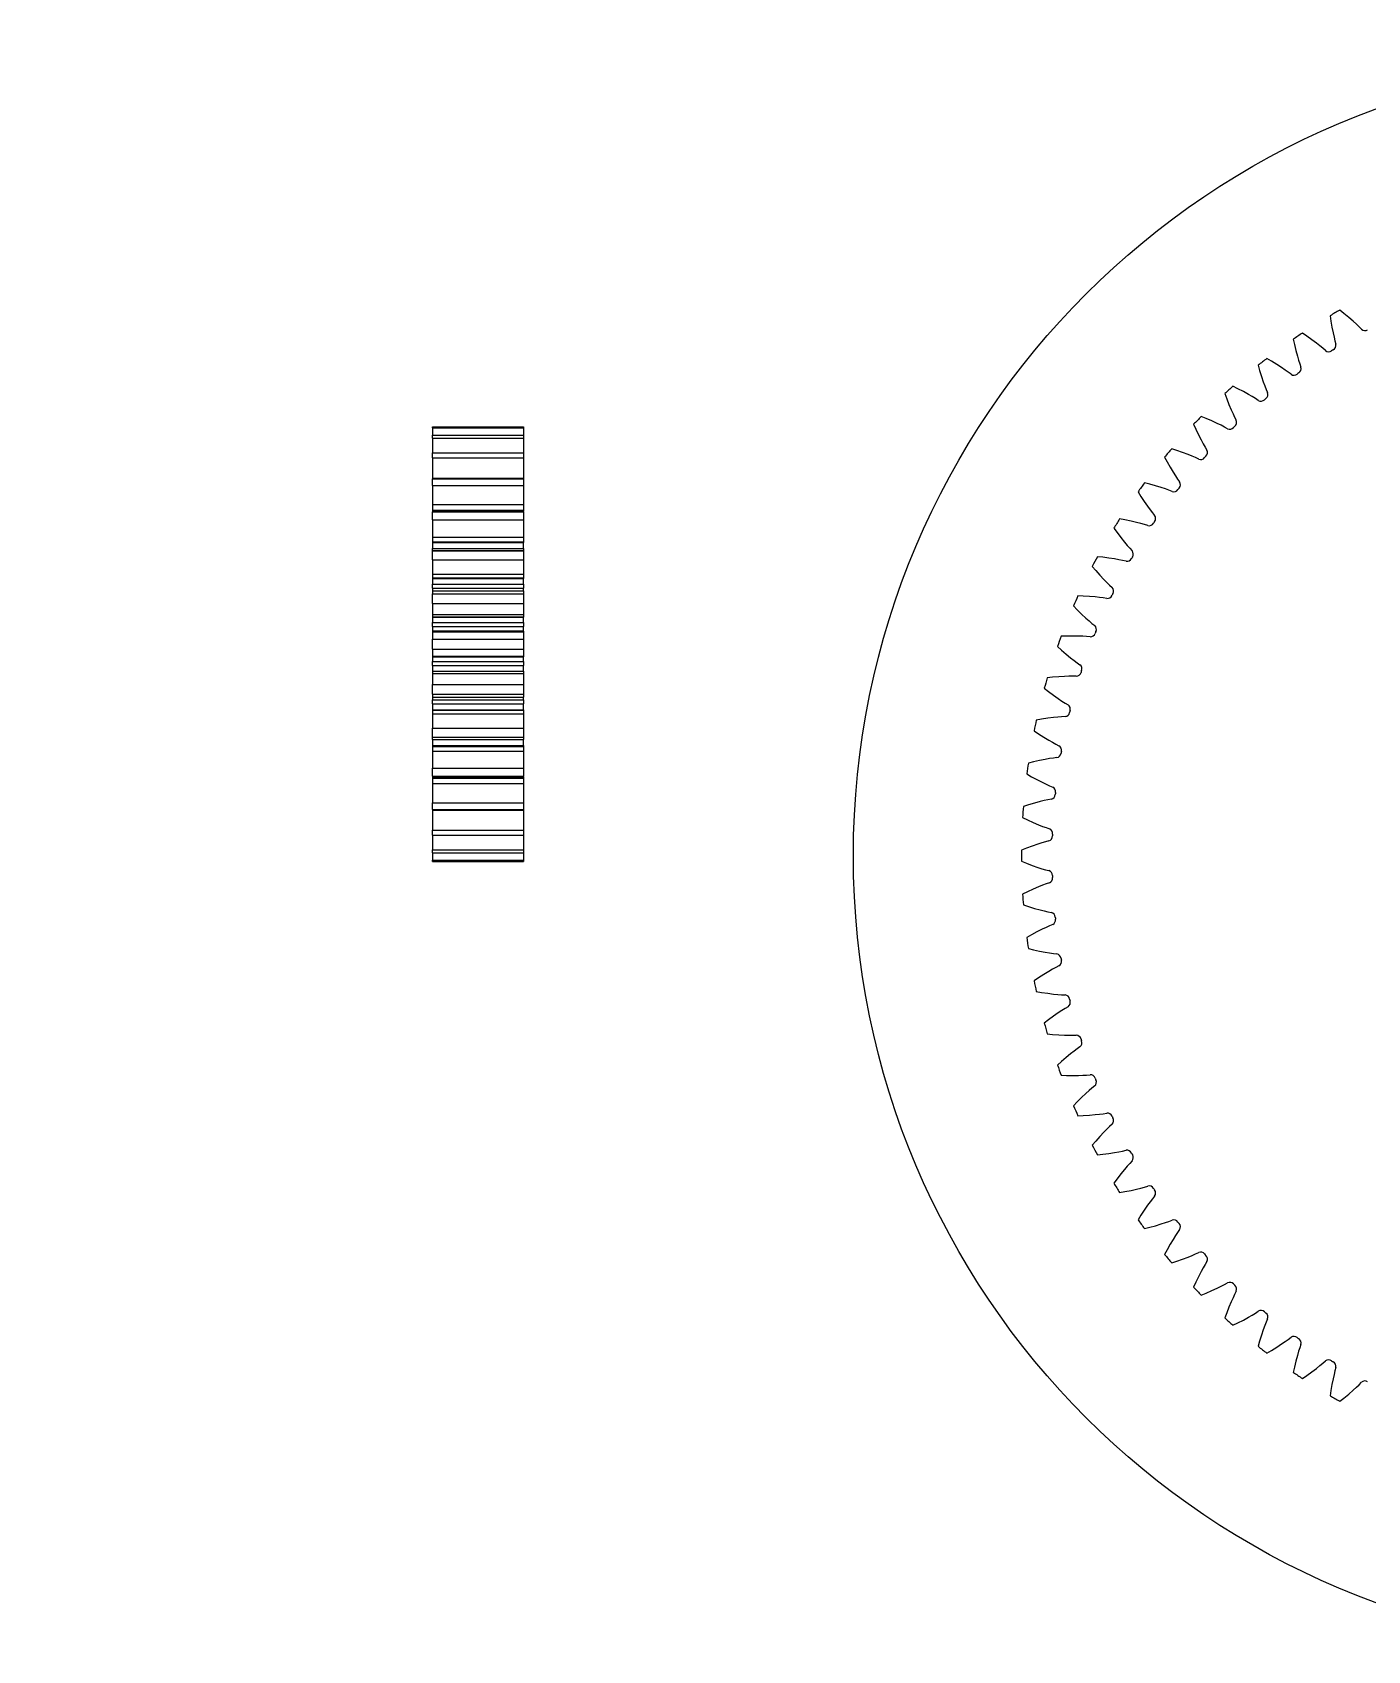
# Model space of a CAD drawing. Extents: x -3282 to 4846, y -1718 to 1845.
# Drawn here: x 590.8 to 884.7, y -83.5 to 272.8 of the extents above; entities that cross this region are included whole.
import ezdxf

# ---------------------------------------------------------------- set-up
doc = ezdxf.new("R2010")
doc.units = 0
doc.layers.get('0').update_dxf_attribs({"linetype": 'CONTINUOUS'})
doc.layers.add('DIMENSION', color=7, linetype='CONTINUOUS')
doc.styles.add('VCDSTYLE14', font='DejaVu Sans Mono')
doc.dimstyles.get("Standard").update_dxf_attribs({"dimtxt": 2.5, "dimasz": 2.5, "dimexe": 1.25, "dimexo": 0.625, "dimtad": 1, "dimcen": 2.5, "dimazin": 3, "dimtfac": 1, "dimtmove": 0, "dimatfit": 3})

# ---------------------------------------------------------------- blocks, each defined once
blk = doc.blocks.new('*D0')
at = {"layer": 'DIMENSION'}
for p, q in [((1920.409424, 1586.460938), (1879.283569, 1563.877319)), ((1904.027975, 1583.74002), (1879.283569, 1563.877319)), ((1874.299874, 1572.952921), (1879.765015, 1563.000732)), ((1879.283569, 1563.877319), (1909.322672, 1574.098123)), ((1867.343814, 1569.133104), (1872.808838, 1559.180908)), ((1872.327515, 1560.057495), (1879.283569, 1563.877319)), ((1872.327515, 1560.057495), (1842.288417, 1549.836677)), ((1846.031494, 1545.617432), (1872.327515, 1560.057495)), ((1847.583118, 1540.194783), (1872.327515, 1560.057495))]:
    blk.add_line(p, q, dxfattribs=at)
at = {"layer": 'DIMENSION', "style": 'VCDSTYLE14'}
blk.add_text('7.9', height=20, rotation=28.77, dxfattribs=at).set_placement((1873.20752, 1561.681519))
blk = doc.blocks.new('*D1')
at = {"layer": 'DIMENSION'}
for p, q in [((1893.807739, 1612.206177), (1887.669786, 1643.337159)), ((1877.409754, 1639.370834), (1893.807739, 1612.206177)), ((1882.990479, 1640.18811), (1893.807739, 1612.206177)), ((1867.365429, 1601.984106), (1894.740479, 1612.566772)), ((1893.807739, 1612.206177), (1917.175781, 1551.758423)), ((1890.733437, 1541.536361), (1918.108521, 1552.119019)), ((1934.379883, 1507.255249), (1917.175781, 1551.758423)), ((1933.573797, 1524.593784), (1917.175781, 1551.758423)), ((1917.175781, 1551.758423), (1923.313769, 1520.627448))]:
    blk.add_line(p, q, dxfattribs=at)
at = {"layer": 'DIMENSION', "style": 'VCDSTYLE14'}
blk.add_text('64.8', height=20, rotation=291.14, dxfattribs=at).set_placement((1910.167725, 1572.65979))
blk = doc.blocks.new('*D2')
at = {"layer": 'DIMENSION'}
for p, q in [((1890.443099, 1628.95426), (1863.278442, 1612.556274)), ((1891.260376, 1623.373535), (1863.278442, 1612.556274)), ((1863.278442, 1612.556274), (1894.409424, 1618.694227)), ((1848.354736, 1606.786987), (1863.278442, 1612.556274)), ((1867.365429, 1601.984106), (1862.917847, 1613.489014)), ((1852.441755, 1596.214883), (1847.994141, 1607.719727)), ((1848.354736, 1606.786987), (1817.223763, 1600.648989)), ((1820.372925, 1595.969727), (1848.354736, 1606.786987)), ((1821.190104, 1590.388962), (1848.354736, 1606.786987))]:
    blk.add_line(p, q, dxfattribs=at)
at = {"layer": 'DIMENSION', "style": 'VCDSTYLE14'}
blk.add_text('16', height=20, rotation=21.14, dxfattribs=at).set_placement((1855.276367, 1610.534912))
blk = doc.blocks.new('*D3')
at = {"layer": 'DIMENSION'}
for p, q in [((2720.820225, 518.82797), (2690.862793, 508.370209)), ((2720.47168, 513.198486), (2690.862793, 508.370209)), ((2455.580078, 470.00296), (2690.862793, 508.370209)), ((2690.862793, 508.370209), (2722.590595, 507.971368)), ((2455.580078, 470.00296), (2423.852276, 470.401786)), ((2260.59668, 438.207214), (2455.580078, 470.00296)), ((2425.622651, 459.545186), (2455.580078, 470.00296))]:
    blk.add_line(p, q, dxfattribs=at)
at = {"layer": 'DIMENSION', "style": 'VCDSTYLE14'}
blk.add_text('%%c 238.4', height=20, rotation=9.26, dxfattribs=at).set_placement((2264.383545, 439.837952))

msp = doc.modelspace()

# ---------------------------------------------------------------- linework, layer by layer
at = {"color": 1}
for p, q in [((876.429765, 210.392166), (876.594188, 209.215673)), ((879.453821, 210.866683), (878.517159, 211.597324)), ((880.508552, 210.00085), (879.453821, 210.866683)), ((876.594188, 209.215673), (876.81665, 207.869363)), ((876.81665, 207.869363), (877.057791, 206.62351)), ((881.466895, 209.169111), (880.508552, 210.00085)), ((882.181443, 208.516968), (881.466895, 209.169111)), ((882.778429, 207.948166), (882.181441, 208.51697)), ((883.32612, 207.40457), (882.778429, 207.948166)), ((868.306021, 205.216697), (868.552112, 204.054539)), ((868.552112, 204.054539), (868.867946, 202.727026)), ((871.28961, 205.901005), (870.304263, 206.564528)), ((872.402169, 205.110856), (871.28961, 205.901005)), ((873.416198, 204.347994), (872.402169, 205.110856)), ((874.174496, 203.747284), (873.416198, 204.347994)), ((874.809706, 203.221511), (874.174494, 203.747285)), ((875.393981, 202.717443), (874.809706, 203.221511)), ((877.057791, 206.62351), (877.265289, 205.678625)), ((877.265288, 205.678628), (877.459393, 204.87722)), ((877.459393, 204.87722), (877.656315, 204.131112)), ((863.491675, 200.377916), (862.462443, 200.971089)), ((864.656642, 199.6673), (863.491675, 200.377916)), ((865.721415, 198.977032), (864.656642, 199.6673)), ((868.867946, 202.727026), (869.195406, 201.50103)), ((869.195406, 201.50103), (869.46831, 200.572921)), ((869.468309, 200.572924), (869.717844, 199.787008)), ((869.717844, 199.787008), (869.966333, 199.056454)), ((860.563089, 199.487151), (860.889648, 198.34499)), ((860.889648, 198.34499), (861.297315, 197.042743)), ((861.297315, 197.042743), (861.709499, 195.842575)), ((866.519769, 198.430681), (865.721415, 198.977032)), ((867.190108, 197.950499), (866.519767, 198.430682)), ((867.808122, 197.488416), (867.190108, 197.950499)), ((853.238691, 193.231442), (853.644128, 192.114843)), ((856.098007, 194.324326), (855.029904, 194.844258)), ((857.309706, 193.696704), (856.098007, 194.324326)), ((858.420036, 193.082392), (857.309706, 193.696704)), ((859.254557, 192.593063), (858.420036, 193.082392)), ((859.956758, 192.160811), (859.254555, 192.593064)), ((861.709499, 195.842575), (862.04648, 194.935764)), ((862.046479, 194.935767), (862.350229, 194.169172)), ((862.350229, 194.169172), (862.649073, 193.457732)), ((853.644128, 192.114843), (854.141642, 190.844206)), ((854.141642, 190.844206), (854.636541, 189.675714)), ((854.636541, 189.675714), (855.035957, 188.794619)), ((860.605501, 191.742964), (859.956758, 192.160811)), ((678.846913, 185.94715), (698.846913, 185.94715)), ((678.846913, 185.716152), (678.846913, 185.94715)), ((678.846913, 185.716153), (678.846913, 184.087182)), ((678.846913, 185.716152), (698.846913, 185.716152)), ((698.846913, 185.94715), (698.846913, 185.716152)), ((698.846913, 185.716153), (698.846913, 184.087182)), ((846.368511, 186.480048), (846.85085, 185.39445)), ((846.85085, 185.39445), (847.435788, 184.161613)), ((849.144626, 187.769725), (848.042857, 188.213884)), ((850.397155, 187.228156), (849.144626, 187.769725)), ((851.547632, 186.692793), (850.397155, 187.228156)), ((852.414254, 186.262869), (851.547632, 186.692793)), ((853.144897, 185.880653), (852.414252, 186.26287)), ((853.821207, 185.509079), (853.144897, 185.880653)), ((855.035956, 188.794621), (855.392441, 188.051082)), ((855.392441, 188.051082), (855.740185, 187.362221)), ((678.846913, 184.087182), (698.846913, 184.087182)), ((678.846913, 183.404285), (678.846913, 184.087182)), ((678.846913, 183.404287), (678.846913, 180.217539)), ((678.846913, 183.404285), (698.846913, 183.404285)), ((698.846913, 184.087182), (698.846913, 183.404285)), ((698.846913, 183.404287), (698.846913, 180.217539)), ((847.435788, 184.161613), (848.010991, 183.03049)), ((848.010991, 183.03049), (848.470897, 182.179403)), ((848.470895, 182.179405), (848.878378, 181.462545)), ((678.846913, 180.217539), (698.846913, 180.217539)), ((678.846913, 179.112589), (678.846913, 180.217539)), ((678.846913, 179.11259), (678.846913, 174.660652)), ((678.846913, 179.112589), (698.846913, 179.112589)), ((698.846913, 180.217539), (698.846913, 179.112589)), ((698.846913, 179.11259), (698.846913, 174.660652)), ((839.98602, 179.26586), (840.542912, 178.216553)), ((840.542912, 178.216553), (841.212423, 177.027522)), ((842.66541, 180.746047), (841.535341, 181.112269)), ((843.952665, 180.29317), (842.66541, 180.746047)), ((845.137684, 179.839364), (843.952665, 180.29317)), ((846.032185, 179.47094), (845.137684, 179.839364)), ((846.787711, 179.140622), (846.032183, 179.470941)), ((847.488293, 178.81713), (846.787711, 179.140622)), ((848.878378, 181.462545), (849.273327, 180.799619)), ((678.846913, 174.660656), (678.846913, 174.507343)), ((678.846913, 174.660652), (698.846913, 174.660652)), ((698.846913, 174.660656), (698.846913, 174.507343)), ((841.212423, 177.027522), (841.865128, 175.939279)), ((841.865128, 175.939279), (842.383282, 175.122346)), ((842.383281, 175.122348), (842.839777, 174.435659)), ((678.846913, 174.507343), (698.846913, 174.507343)), ((678.846913, 173.028631), (678.846913, 174.507343)), ((678.846913, 173.028632), (678.846913, 168.834302)), ((678.846913, 173.028631), (698.846913, 173.028631)), ((698.846913, 174.507343), (698.846913, 173.028631)), ((698.846913, 173.028632), (698.846913, 168.834302)), ((834.122313, 171.624025), (834.751044, 170.616122)), ((836.691923, 173.287512), (835.539061, 173.574012)), ((838.007634, 172.925532), (836.691923, 173.287512)), ((839.221422, 172.555495), (838.007634, 172.925532)), ((840.139444, 172.250365), (839.221422, 172.555495)), ((840.916171, 171.973555), (840.139442, 172.250366)), ((841.637612, 171.69972), (840.916171, 171.973555)), ((842.839777, 174.435659), (843.280007, 173.801899)), ((678.846913, 168.834305), (678.846913, 167.60126)), ((678.846913, 168.834302), (698.846913, 168.834302)), ((678.846913, 167.60126), (698.846913, 167.60126)), ((678.846913, 167.60126), (678.846913, 167.356799)), ((698.846913, 168.834305), (698.846913, 167.60126)), ((698.846913, 167.60126), (698.846913, 167.356799)), ((834.751044, 170.616122), (835.501867, 169.47669)), ((835.501867, 169.47669), (836.228894, 168.436628)), ((836.228894, 168.436628), (836.802772, 167.65783)), ((836.802771, 167.657832), (837.306056, 167.004658)), ((678.846913, 167.356799), (698.846913, 167.356799)), ((678.846913, 167.356799), (678.846913, 167.206156)), ((678.846913, 167.206156), (698.846913, 167.206156)), ((678.846913, 165.418308), (678.846913, 167.206156)), ((678.846913, 165.41831), (678.846913, 161.6649)), ((678.846913, 165.418308), (698.846913, 165.418308)), ((698.846913, 167.206156), (698.846913, 167.356799)), ((698.846913, 167.206156), (698.846913, 165.418308)), ((698.846913, 165.41831), (698.846913, 161.6649)), ((831.253268, 165.430456), (830.08323, 165.635838)), ((832.591024, 165.161137), (831.253268, 165.430456)), ((833.827669, 164.876671), (832.591024, 165.161137)), ((834.76474, 164.636322), (833.827669, 164.876671)), ((835.558884, 164.414368), (834.764737, 164.636323)), ((836.297669, 164.191526), (835.558884, 164.414368)), ((837.306056, 167.004658), (837.789423, 166.403151)), ((678.846913, 161.664903), (678.846913, 160.638996)), ((678.846913, 161.6649), (698.846913, 161.6649)), ((678.846913, 160.638996), (698.846913, 160.638996)), ((678.846913, 160.638996), (678.846913, 160.451557)), ((678.846913, 160.451557), (698.846913, 160.451557)), ((678.846913, 160.451557), (678.846913, 159.117851)), ((698.846913, 161.664903), (698.846913, 160.638996)), ((698.846913, 160.638996), (698.846913, 160.451557)), ((698.846913, 159.117851), (698.846913, 160.451557)), ((828.805957, 163.591774), (829.503464, 162.630184)), ((829.503464, 162.630184), (830.331941, 161.545903)), ((830.331941, 161.545903), (831.129748, 160.559089)), ((831.129748, 160.559089), (831.756555, 159.82222)), ((678.846913, 159.117851), (698.846913, 159.117851)), ((678.846913, 158.660376), (678.846913, 159.117851)), ((698.846913, 158.660376), (678.846913, 158.660376)), ((678.846913, 158.660376), (678.846913, 158.633075)), ((678.846913, 158.633075), (698.846913, 158.633075)), ((678.846913, 156.61423), (678.846913, 158.633075)), ((698.846913, 159.117851), (698.846913, 158.660376)), ((698.846913, 158.660376), (698.846913, 158.633075)), ((698.846913, 158.633075), (698.846913, 156.61423)), ((826.375943, 157.213158), (825.194428, 157.336422)), ((827.729227, 157.037812), (826.375943, 157.213158)), ((828.982703, 156.840303), (827.729227, 157.037812)), ((829.934256, 156.665907), (828.982703, 156.840303)), ((831.756553, 159.822222), (832.304175, 159.205747)), ((832.304175, 159.205747), (832.828324, 158.639422)), ((678.846913, 156.614231), (678.846913, 153.465784)), ((678.846913, 156.61423), (698.846913, 156.61423)), ((678.846913, 153.465787), (678.846913, 152.691855)), ((678.846913, 153.465784), (698.846913, 153.465784)), ((698.846913, 156.614231), (698.846913, 153.465784)), ((698.846913, 153.465787), (698.846913, 152.691855)), ((824.062853, 155.208239), (824.825738, 154.297647)), ((824.825738, 154.297647), (825.727832, 153.273798)), ((825.727832, 153.273798), (826.592533, 152.345041)), ((830.741949, 156.49989), (829.934254, 156.665907)), ((831.494479, 156.329125), (830.741949, 156.49989)), ((678.846913, 152.691855), (698.846913, 152.691855)), ((678.846913, 152.691855), (678.846913, 152.569631)), ((678.846913, 152.569631), (698.846913, 152.569631)), ((678.846913, 152.569631), (678.846913, 151.278548)), ((678.846913, 151.278548), (698.846913, 151.278548)), ((678.846913, 150.422303), (678.846913, 151.278548)), ((678.846913, 150.422303), (698.846913, 150.422303)), ((678.846913, 150.422303), (678.846913, 149.80514)), ((678.846913, 149.80514), (698.846913, 149.80514)), ((678.846913, 149.80514), (678.846913, 149.162785)), ((698.846913, 152.691855), (698.846913, 152.569631)), ((698.846913, 151.278548), (698.846913, 152.569631)), ((698.846913, 151.278548), (698.846913, 150.422303)), ((698.846913, 149.80514), (698.846913, 150.422303)), ((698.846913, 149.80514), (698.846913, 149.162785)), ((826.592533, 152.345041), (827.269214, 151.65369)), ((827.269212, 151.653692), (827.858503, 151.076919)), ((827.858503, 151.076919), (828.42088, 150.548537)), ((678.846913, 149.162785), (698.846913, 149.162785)), ((678.846913, 147.001176), (678.846913, 149.162785)), ((678.846913, 147.001177), (678.846913, 144.595295)), ((678.846913, 147.001176), (698.846913, 147.001176)), ((698.846913, 149.162785), (698.846913, 147.001176)), ((698.846913, 147.001177), (698.846913, 144.595295)), ((819.916108, 146.514264), (820.740655, 145.659106)), ((822.083708, 148.675652), (820.896472, 148.716197)), ((823.445927, 148.595134), (822.083708, 148.675652)), ((824.710127, 148.485543), (823.445927, 148.595134)), ((825.671528, 148.377949), (824.710127, 148.485543)), ((826.488833, 148.268678), (825.671525, 148.377949)), ((827.251442, 148.150823), (826.488833, 148.268678)), ((678.846913, 144.595297), (678.846913, 144.107165)), ((678.846913, 144.595295), (698.846913, 144.595295)), ((678.846913, 144.107165), (698.846913, 144.107165)), ((678.846913, 144.107165), (678.846913, 144.055497)), ((678.846913, 144.055497), (698.846913, 144.055497)), ((678.846913, 144.055497), (678.846913, 142.863465)), ((678.846913, 142.863465), (698.846913, 142.863465)), ((678.846913, 141.968087), (678.846913, 142.863465)), ((698.846913, 144.595297), (698.846913, 144.107165)), ((698.846913, 144.107165), (698.846913, 144.055497)), ((698.846913, 142.863465), (698.846913, 144.055497)), ((698.846913, 142.863465), (698.846913, 141.968087)), ((820.740655, 145.659106), (821.711972, 144.700678)), ((821.711972, 144.700678), (822.639353, 143.834502)), ((822.639353, 143.834502), (823.362612, 143.192038)), ((823.36261, 143.19204), (823.990699, 142.657779)), ((823.990699, 142.657779), (824.588564, 142.169913)), ((678.846913, 141.968087), (698.846913, 141.968087)), ((678.846913, 141.968087), (678.846913, 140.948147)), ((698.846913, 140.948147), (678.846913, 140.948147)), ((678.846913, 140.948147), (678.846913, 140.767351)), ((678.846913, 140.767351), (698.846913, 140.767351)), ((678.846913, 140.767351), (678.846913, 139.209184)), ((678.846913, 139.209184), (698.846913, 139.209184)), ((678.846913, 136.999283), (678.846913, 139.209184)), ((698.846913, 140.948147), (698.846913, 141.968087)), ((698.846913, 140.948147), (698.846913, 140.767351)), ((698.846913, 140.767351), (698.846913, 139.209184)), ((698.846913, 139.209184), (698.846913, 136.999283)), ((818.397475, 139.859531), (817.210303, 139.81716)), ((819.761992, 139.874233), (818.397475, 139.859531)), ((821.030757, 139.853095), (819.761992, 139.874233)), ((821.997322, 139.812827), (821.030757, 139.853095)), ((822.820259, 139.760835), (821.997319, 139.812827)), ((823.589231, 139.696464), (822.820259, 139.760835)), ((678.846913, 136.999284), (678.846913, 135.441115)), ((678.846913, 136.999283), (698.846913, 136.999283)), ((678.846913, 135.441116), (678.846913, 135.260118)), ((678.846913, 135.441115), (698.846913, 135.441115)), ((698.846913, 136.999284), (698.846913, 135.441115)), ((698.846913, 135.441116), (698.846913, 135.260118)), ((816.385926, 137.552205), (817.268118, 136.756647)), ((817.268118, 136.756647), (818.303925, 135.86831)), ((818.303925, 135.86831), (819.289468, 135.068934)), ((678.846913, 135.260907), (678.846913, 134.24038)), ((678.846913, 135.260118), (698.846913, 135.260118)), ((678.846913, 134.24038), (698.846913, 134.24038)), ((678.846913, 133.345003), (678.846913, 134.24038)), ((678.846913, 133.345003), (698.846913, 133.345003)), ((678.846913, 133.345003), (678.846913, 132.15297)), ((678.846913, 132.15297), (698.846913, 132.15297)), ((678.846913, 132.15297), (678.846913, 132.101302)), ((678.846913, 132.101303), (678.846913, 131.613171)), ((678.846913, 132.101302), (698.846913, 132.101302)), ((698.846913, 134.24038), (698.846913, 135.260907)), ((698.846913, 134.24038), (698.846913, 133.345003)), ((698.846913, 132.15297), (698.846913, 133.345003)), ((698.846913, 132.15297), (698.846913, 132.101302)), ((698.846913, 132.101303), (698.846913, 131.613171)), ((819.289468, 135.068934), (820.055781, 134.478487)), ((820.055779, 134.478489), (820.719607, 133.989342)), ((820.719607, 133.989342), (821.350047, 133.54437)), ((678.846913, 131.613171), (698.846913, 131.613171)), ((678.846913, 131.613171), (678.846913, 129.207291)), ((678.846913, 129.207291), (698.846913, 129.207291)), ((678.846913, 127.045682), (678.846913, 129.207291)), ((698.846913, 131.613171), (698.846913, 129.207291)), ((698.846913, 129.207291), (698.846913, 127.045682)), ((813.489505, 128.365723), (814.425043, 127.633642)), ((815.335203, 130.807748), (814.153878, 130.682667)), ((816.695371, 130.917597), (815.335203, 130.807748)), ((817.96252, 130.985016), (816.695371, 130.917597)), ((818.929538, 131.01227), (817.96252, 130.985016)), ((819.754098, 131.01781), (818.929536, 131.01227)), ((820.525687, 131.007237), (819.754098, 131.01781)), ((678.846913, 127.045682), (698.846913, 127.045682)), ((678.846913, 127.045682), (678.846913, 126.403327)), ((678.846913, 126.403327), (698.846913, 126.403327)), ((678.846913, 126.403327), (678.846913, 125.786164)), ((678.846913, 125.786164), (698.846913, 125.786164)), ((678.846913, 124.929919), (678.846913, 125.786164)), ((678.846913, 124.929919), (698.846913, 124.929919)), ((678.846913, 124.929919), (678.846913, 123.638836)), ((698.846913, 127.045682), (698.846913, 126.403327)), ((698.846913, 125.786164), (698.846913, 126.403327)), ((698.846913, 125.786164), (698.846913, 124.929919)), ((698.846913, 123.638836), (698.846913, 124.929919)), ((814.425043, 127.633642), (815.520294, 126.819723)), ((815.520294, 126.819723), (816.559199, 126.091042)), ((816.559199, 126.091042), (817.364832, 125.555489)), ((817.36483, 125.555491), (818.061162, 125.113842)), ((818.061162, 125.113842), (818.721106, 124.713931)), ((678.846913, 123.638836), (698.846913, 123.638836)), ((678.846913, 123.638836), (678.846913, 123.516612)), ((678.846913, 123.516615), (678.846913, 122.742681)), ((678.846913, 123.516612), (698.846913, 123.516612)), ((678.846913, 122.742681), (698.846913, 122.742681)), ((678.846913, 122.742681), (678.846913, 119.594237)), ((698.846913, 123.638836), (698.846913, 123.516612)), ((698.846913, 123.516615), (698.846913, 122.742681)), ((698.846913, 122.742681), (698.846913, 119.594237)), ((812.911811, 121.564401), (811.742089, 121.35722)), ((814.261003, 121.768863), (812.911811, 121.564401)), ((815.520362, 121.924509), (814.261003, 121.768863)), ((816.483124, 122.019153), (815.520362, 121.924509)), ((817.305288, 122.082197), (816.483122, 122.019153)), ((818.075736, 122.125474), (817.305288, 122.082197)), ((678.846913, 119.594237), (698.846913, 119.594237)), ((678.846913, 117.575392), (678.846913, 119.594237)), ((678.846913, 117.575392), (698.846913, 117.575392)), ((678.846913, 117.575392), (678.846913, 117.548092)), ((698.846913, 119.594237), (698.846913, 117.575392)), ((698.846913, 117.575392), (698.846913, 117.548092)), ((811.240956, 118.999575), (812.225282, 118.334537)), ((812.225282, 118.334537), (813.374642, 117.599002)), ((813.374642, 117.599002), (814.461846, 116.944567)), ((698.846913, 117.548092), (678.846913, 117.548092)), ((678.846913, 117.090616), (678.846913, 117.548092)), ((678.846913, 117.090616), (698.846913, 117.090616)), ((678.846913, 117.090616), (678.846913, 115.75691)), ((678.846913, 115.75691), (698.846913, 115.75691)), ((678.846913, 115.75691), (678.846913, 115.569471)), ((678.846913, 115.569475), (678.846913, 114.543565)), ((678.846913, 115.569471), (698.846913, 115.569471)), ((678.846913, 114.543565), (698.846913, 114.543565)), ((678.846913, 114.543565), (678.846913, 110.790159)), ((698.846913, 117.548092), (698.846913, 117.090616)), ((698.846913, 115.75691), (698.846913, 117.090616)), ((698.846913, 115.75691), (698.846913, 115.569471)), ((698.846913, 115.569475), (698.846913, 114.543565)), ((698.846913, 114.543565), (698.846913, 110.790159)), ((814.461846, 116.944567), (815.302875, 116.466516)), ((815.302873, 116.466518), (816.028316, 116.074518)), ((816.028316, 116.074518), (816.714549, 115.721617)), ((678.846913, 110.790159), (698.846913, 110.790159)), ((678.846913, 109.002312), (678.846913, 110.790159)), ((698.846913, 110.790159), (698.846913, 109.002312)), ((811.139105, 112.174522), (809.986685, 111.886251)), ((812.470748, 112.472602), (811.139105, 112.174522)), ((813.716182, 112.715718), (812.470748, 112.472602)), ((814.669997, 112.877289), (813.716182, 112.715718)), ((815.485761, 112.997532), (814.669995, 112.877289)), ((816.251313, 113.094446), (815.485761, 112.997532)), ((678.846913, 109.002312), (698.846913, 109.002312)), ((678.846913, 109.002312), (678.846913, 108.851669)), ((678.846913, 108.851669), (698.846913, 108.851669)), ((678.846913, 108.851669), (678.846913, 108.607207)), ((678.846913, 108.607213), (678.846913, 107.374163)), ((678.846913, 108.607207), (698.846913, 108.607207)), ((678.846913, 107.374163), (698.846913, 107.374163)), ((678.846913, 107.374163), (678.846913, 103.179837)), ((698.846913, 108.851669), (698.846913, 109.002312)), ((698.846913, 108.851669), (698.846913, 108.607207)), ((698.846913, 108.607213), (698.846913, 107.374163)), ((698.846913, 107.374163), (698.846913, 103.179837)), ((809.651234, 109.499392), (810.679553, 108.904637)), ((810.679553, 108.904637), (811.877421, 108.251069)), ((811.877421, 108.251069), (813.007628, 107.674067)), ((813.007628, 107.674067), (813.879955, 107.255849)), ((813.879953, 107.25585), (814.630974, 106.91541)), ((814.630974, 106.91541), (815.340152, 106.611237)), ((812.55877, 103.403505), (811.333329, 103.074104)), ((813.498991, 103.631218), (812.55877, 103.403505)), ((814.30438, 103.808072), (813.498989, 103.631217)), ((815.061307, 103.958152), (814.30438, 103.808072)), ((678.846913, 103.179837), (698.846913, 103.179837)), ((678.846913, 101.701125), (678.846913, 103.179837)), ((678.846913, 101.701125), (698.846913, 101.701125)), ((678.846913, 101.701125), (678.846913, 101.547813)), ((678.846913, 101.547813), (698.846913, 101.547813)), ((678.846913, 101.547813), (678.846913, 97.095878)), ((698.846913, 103.179837), (698.846913, 101.701125)), ((698.846913, 101.701125), (698.846913, 101.547813)), ((698.846913, 101.547813), (698.846913, 97.095878)), ((808.728084, 99.911458), (809.795386, 99.389884)), ((810.025723, 102.68386), (808.896219, 102.315902)), ((811.333329, 103.074104), (810.025723, 102.68386)), ((678.846913, 97.095878), (698.846913, 97.095878)), ((678.846913, 95.990928), (678.846913, 97.095878)), ((698.846913, 97.095878), (698.846913, 95.990928)), ((809.795386, 99.389884), (811.035926, 98.821466)), ((811.035926, 98.821466), (812.20363, 98.324709)), ((812.20363, 98.324709), (813.103006, 97.96836)), ((813.103003, 97.968361), (813.875943, 97.681139)), ((813.875943, 97.681139), (814.604611, 97.427177)), ((678.846913, 95.990928), (698.846913, 95.990928)), ((678.846913, 95.990928), (678.846913, 92.804182)), ((678.846913, 92.804182), (698.846913, 92.804182)), ((678.846913, 92.121285), (678.846913, 92.804182)), ((698.846913, 95.990928), (698.846913, 92.804182)), ((698.846913, 92.804182), (698.846913, 92.121285)), ((809.577088, 93.138651), (808.476003, 92.692799)), ((810.854286, 93.619158), (809.577088, 93.138651)), ((812.053765, 94.033239), (810.854286, 93.619158)), ((812.975811, 94.325984), (812.053765, 94.033239)), ((813.766901, 94.558588), (812.975809, 94.325983)), ((814.511515, 94.761104), (813.766901, 94.558588)), ((678.846913, 92.121285), (698.846913, 92.121285)), ((678.846913, 92.121285), (678.846913, 90.492315)), ((678.846913, 90.492315), (698.846913, 90.492315)), ((678.846913, 90.261318), (678.846913, 90.492315)), ((678.846913, 90.261318), (698.846913, 90.261318)), ((698.846913, 92.121285), (698.846913, 90.492315)), ((698.846913, 90.492315), (698.846913, 90.261318)), ((808.476003, 90.282483), (809.577088, 89.836631)), ((809.577088, 89.836631), (810.854257, 89.356134)), ((810.854257, 89.356134), (812.053768, 88.942042)), ((812.053768, 88.942042), (812.975811, 88.649298)), ((812.975809, 88.649299), (813.766901, 88.416694)), ((813.766901, 88.416694), (814.51151, 88.21418)), ((814.604616, 85.548107), (813.875943, 85.294143)), ((809.795386, 83.585398), (808.728084, 83.063824)), ((811.035955, 84.153828), (809.795386, 83.585398)), ((812.203626, 84.650571), (811.035955, 84.153828)), ((813.103006, 85.006921), (812.203626, 84.650571)), ((813.875943, 85.294143), (813.103003, 85.006921)), ((808.896219, 80.65938), (810.025723, 80.291421)), ((810.025723, 80.291421), (811.333299, 79.901186)), ((811.333299, 79.901186), (812.558774, 79.571776)), ((812.558774, 79.571776), (813.498991, 79.344064)), ((813.498989, 79.344064), (814.304379, 79.16721)), ((814.304379, 79.16721), (815.061301, 79.017131)), ((813.007625, 75.301213), (811.877448, 74.724227)), ((813.879955, 75.719433), (813.007625, 75.301213)), ((814.630975, 76.059872), (813.879953, 75.719432)), ((815.340157, 76.364047), (814.630975, 76.059872)), ((810.679553, 74.070644), (809.651234, 73.475889)), ((811.877448, 74.724227), (810.679553, 74.070644)), ((809.986685, 71.089031), (811.139105, 70.800759)), ((811.139105, 70.800759), (812.470718, 70.502686)), ((812.470718, 70.502686), (813.716186, 70.259563)), ((813.716186, 70.259563), (814.669997, 70.097992)), ((814.669995, 70.097992), (815.48576, 69.97775)), ((815.48576, 69.97775), (816.251308, 69.880837)), ((812.225282, 64.640744), (811.240957, 63.975706)), ((813.374668, 65.376296), (812.225282, 64.640744)), ((814.461843, 66.030713), (813.374668, 65.376296)), ((815.302875, 66.508765), (814.461843, 66.030713)), ((816.028317, 66.900763), (815.302873, 66.508764)), ((816.714554, 67.253667), (816.028317, 66.900763)), ((811.742089, 61.618062), (812.911811, 61.410881)), ((812.911811, 61.410881), (814.260972, 61.206422)), ((814.260972, 61.206422), (815.520365, 61.050772)), ((815.520365, 61.050772), (816.483124, 60.956129)), ((816.483122, 60.956129), (817.305288, 60.893084)), ((817.305288, 60.893084), (818.07573, 60.849809)), ((817.364832, 57.419792), (816.559196, 56.884237)), ((818.061162, 57.86144), (817.36483, 57.419791)), ((818.72111, 58.261353), (818.061162, 57.86144)), ((814.425043, 55.341639), (813.489505, 54.609559)), ((815.520319, 56.155577), (814.425043, 55.341639)), ((816.559196, 56.884237), (815.520319, 56.155577)), ((814.153878, 52.292614), (815.335203, 52.167534)), ((815.335203, 52.167534), (816.69534, 52.057686)), ((816.69534, 52.057686), (817.962523, 51.990265)), ((817.962523, 51.990265), (818.929539, 51.963011)), ((818.929536, 51.963011), (819.754097, 51.957472)), ((819.754097, 51.957472), (820.525682, 51.968045)), ((818.303948, 47.106991), (817.268118, 46.218634)), ((819.289466, 47.906346), (818.303948, 47.106991)), ((820.055781, 48.496794), (819.289466, 47.906346)), ((820.719607, 48.98594), (820.055779, 48.496793)), ((821.350051, 49.430915), (820.719607, 48.98594)), ((817.268118, 46.218634), (816.385926, 45.423077)), ((817.210303, 43.158121), (818.397475, 43.11575)), ((818.397475, 43.11575), (819.761961, 43.101049)), ((819.761961, 43.101049), (821.030761, 43.122186)), ((821.030761, 43.122186), (821.997322, 43.162454)), ((821.997319, 43.162454), (822.820258, 43.214447)), ((822.820258, 43.214447), (823.589226, 43.278817)), ((823.362612, 39.783243), (822.639351, 39.140778)), ((823.9907, 40.317503), (823.36261, 39.783242)), ((824.588568, 40.805372), (823.9907, 40.317503)), ((820.740655, 37.316175), (819.916108, 36.461018)), ((821.711994, 38.274624), (820.740655, 37.316175)), ((822.639351, 39.140778), (821.711994, 38.274624)), ((820.896472, 34.259085), (822.083708, 34.29963)), ((822.083708, 34.29963), (823.445896, 34.380146)), ((823.445896, 34.380146), (824.71013, 34.489739)), ((824.71013, 34.489739), (825.671528, 34.597333)), ((825.671525, 34.597332), (826.488833, 34.706603)), ((826.488833, 34.706603), (827.251437, 34.824458)), ((828.420883, 32.426748), (827.858504, 31.898363)), ((824.825738, 28.677634), (824.062853, 27.767042)), ((825.727853, 29.701506), (824.825738, 28.677634)), ((826.592531, 30.630238), (825.727853, 29.701506)), ((827.269214, 31.321591), (826.592531, 30.630238)), ((827.858504, 31.898363), (827.269212, 31.321589)), ((825.194427, 25.63886), (826.375943, 25.762124)), ((826.375943, 25.762124), (827.729196, 25.937465)), ((827.729196, 25.937465), (828.982706, 26.134979)), ((828.982706, 26.134979), (829.934256, 26.309375)), ((829.934254, 26.309375), (830.741948, 26.475392)), ((830.741948, 26.475392), (831.494473, 26.646155)), ((830.33196, 21.429403), (829.503464, 20.345097)), ((831.129746, 22.41619), (830.33196, 21.429403)), ((831.756555, 23.153062), (831.129746, 22.41619)), ((832.304176, 23.769535), (831.756553, 23.15306)), ((832.828327, 24.335863), (832.304176, 23.769535)), ((829.503464, 20.345097), (828.805957, 19.383507)), ((832.590994, 17.814138), (833.827672, 18.098612)), ((833.827672, 18.098612), (834.76474, 18.338959)), ((834.764737, 18.338959), (835.558883, 18.560913)), ((835.558883, 18.560913), (836.297664, 18.783755)), ((830.08323, 17.339444), (831.253268, 17.544826)), ((831.253268, 17.544826), (832.590994, 17.814138)), ((836.228892, 14.538651), (835.501884, 13.498617)), ((836.802772, 15.317452), (836.228892, 14.538651)), ((837.306056, 15.970624), (836.802771, 15.31745)), ((837.789426, 16.572135), (837.306056, 15.970624)), ((834.751044, 12.35916), (834.122313, 11.351256)), ((835.501884, 13.498617), (834.751044, 12.35916)), ((839.221426, 10.419788), (840.139445, 10.724916)), ((840.139442, 10.724916), (840.916171, 11.001727)), ((840.916171, 11.001727), (841.637607, 11.27556)), ((835.539061, 9.40127), (836.691923, 9.687769)), ((836.691923, 9.687769), (838.007604, 10.049741)), ((838.007604, 10.049741), (839.221426, 10.419788)), ((842.383282, 7.852935), (841.865127, 7.036)), ((842.839777, 8.539623), (842.383281, 7.852933)), ((843.28001, 9.173388), (842.839777, 8.539623)), ((840.542912, 4.758728), (839.98602, 3.709422)), ((841.212439, 5.947786), (840.542912, 4.758728)), ((841.865127, 7.036), (841.212439, 5.947786)), ((846.032183, 3.504341), (846.78771, 3.834659)), ((846.78771, 3.834659), (847.488287, 4.15815)), ((841.535341, 1.863013), (842.66541, 2.229234)), ((842.66541, 2.229234), (843.952636, 2.682101)), ((843.952636, 2.682101), (845.137688, 3.135919)), ((845.137688, 3.135919), (846.032186, 3.504342)), ((848.470897, 0.795878), (848.01099, -0.055212)), ((848.878379, 1.512737), (848.470895, 0.795876)), ((849.27333, 2.175667), (848.878379, 1.512737)), ((846.85085, -2.419169), (846.368511, -3.504766)), ((847.435802, -1.186304), (846.85085, -2.419169)), ((848.01099, -0.055212), (847.435802, -1.186304)), ((851.547635, -3.71751), (852.414254, -3.287588)), ((852.414252, -3.287589), (853.144897, -2.905372)), ((853.144897, -2.905372), (853.821201, -2.533799)), ((848.042857, -5.238602), (849.144626, -4.794443)), ((849.144626, -4.794443), (850.397127, -4.252888)), ((850.397127, -4.252888), (851.547635, -3.71751)), ((854.63654, -6.700435), (854.141654, -7.868896)), ((855.035957, -5.819337), (854.63654, -6.700435)), ((855.392441, -5.0758), (855.035956, -5.819339)), ((855.740187, -4.386935), (855.392441, -5.0758)), ((853.644128, -9.139561), (853.238691, -10.25616)), ((854.141654, -7.868896), (853.644128, -9.139561)), ((857.309679, -10.721438), (858.420039, -10.107109)), ((858.420039, -10.107109), (859.254557, -9.617781)), ((859.254555, -9.617783), (859.956758, -9.18553)), ((859.956758, -9.18553), (860.605496, -8.767685)), ((862.649075, -10.482445), (862.350229, -11.19389)), ((855.029904, -11.868976), (856.098007, -11.349044)), ((856.098007, -11.349044), (857.309679, -10.721438)), ((861.297325, -14.067432), (860.889648, -15.369708)), ((861.709498, -12.867297), (861.297325, -14.067432)), ((862.04648, -11.960483), (861.709498, -12.867297)), ((862.350229, -11.19389), (862.046479, -11.960485)), ((860.889648, -15.369708), (860.563089, -16.511869)), ((862.462443, -17.995808), (863.491675, -17.402635)), ((863.491675, -17.402635), (864.656616, -16.692035)), ((864.656616, -16.692035), (865.721418, -16.001748)), ((865.721418, -16.001748), (866.519769, -15.4554)), ((866.519767, -15.455401), (867.190107, -14.975218)), ((867.190107, -14.975218), (867.808118, -14.513138)), ((869.46831, -17.59764), (869.195405, -18.525751)), ((869.717844, -16.811725), (869.468309, -17.597642)), ((869.966334, -16.081167), (869.717844, -16.811725)), ((868.552112, -21.079257), (868.306021, -22.241415)), ((868.867953, -19.751715), (868.552112, -21.079257)), ((869.195405, -18.525751), (868.867953, -19.751715)), ((872.402145, -22.135592), (873.4162, -21.37271)), ((873.4162, -21.37271), (874.174496, -20.772002)), ((874.174494, -20.772004), (874.809705, -20.24623)), ((874.809705, -20.24623), (875.393977, -19.742165)), ((877.656316, -21.155825), (877.459393, -21.901938)), ((870.304263, -23.589247), (871.28961, -22.925723)), ((871.28961, -22.925723), (872.402145, -22.135592)), ((876.816655, -24.894051), (876.594188, -26.240391)), ((877.05779, -23.648232), (876.816655, -24.894051)), ((877.265289, -22.703344), (877.05779, -23.648232)), ((877.459393, -21.901938), (877.265288, -22.703346)), ((882.778429, -24.972885), (883.326116, -24.429292)), ((876.594188, -26.240391), (876.429765, -27.416885)), ((878.517159, -28.622043), (879.453821, -27.891401)), ((879.453821, -27.891401), (880.508528, -27.025588)), ((880.508528, -27.025588), (881.466898, -26.193828)), ((881.466898, -26.193828), (882.181443, -25.541687)), ((882.181441, -25.541689), (882.778429, -24.972885))]:
    msp.add_line(p, q, dxfattribs=at)
msp.add_circle((946.470921, 91.487641), 175, dxfattribs=at)
for centre, radius, start, end in [((946.470831, 91.487796), 138, 119.499628, 120.500372), ((884.082854, 208.237023), 1.125, 227.727913, 301.2612), ((946.47082, 91.48779), 138, 123.499628, 124.500372), ((876.557024, 203.891982), 1.125, 298.738787, 12.272366), ((946.47081, 91.487782), 138, 127.499628, 128.500372), ((876.090803, 203.600655), 1.125, 231.727913, 305.2612), ((946.470921, 91.487641), 131.25, 121.907943, 122.092057), ((868.441637, 198.418085), 1.125, 235.727913, 309.2612), ((946.470921, 91.487641), 131.25, 125.907943, 126.092057), ((868.8864, 198.741224), 1.125, 302.738787, 16.272366), ((946.4708, 91.487774), 138, 131.499628, 132.500372), ((861.59376, 193.067937), 1.125, 306.738787, 20.272366), ((861.172622, 192.71456), 1.125, 239.727913, 313.2612), ((946.470921, 91.487641), 131.25, 129.907943, 130.092057), ((946.470791, 91.487766), 138, 135.499628, 136.500372), ((854.319171, 186.517868), 1.125, 243.727913, 317.2612), ((946.470921, 91.487641), 131.25, 133.907943, 134.092057), ((854.714633, 186.899761), 1.125, 310.738787, 24.272366), ((946.470783, 91.487756), 138, 139.499628, 140.500372), ((847.914675, 179.858198), 1.125, 247.727913, 321.2612), ((946.470921, 91.487641), 131.25, 137.907943, 138.092057), ((848.282534, 180.266747), 1.125, 314.738787, 28.272366), ((946.470775, 91.487746), 138, 143.499628, 144.500372), ((841.990334, 172.767996), 1.125, 251.727913, 325.2612), ((946.470921, 91.487641), 131.25, 141.907943, 142.092057), ((842.328799, 173.20121), 1.125, 318.738787, 32.272366), ((946.470768, 91.487736), 138, 147.499628, 148.500372), ((836.575013, 165.281803), 1.125, 255.727913, 329.2612), ((946.470921, 91.487641), 131.25, 145.907943, 146.092057), ((836.882433, 165.737572), 1.125, 322.738787, 36.272366), ((946.470762, 91.487725), 138, 151.499628, 152.500372), ((831.695093, 157.436093), 1.125, 259.727913, 333.2612), ((946.470921, 91.487641), 131.25, 149.907943, 150.092057), ((831.969972, 157.912197), 1.125, 326.738787, 40.272366), ((827.615347, 149.763208), 1.125, 330.738787, 44.272366), ((946.470757, 91.487714), 138, 155.499628, 156.500372), ((827.37435, 149.269089), 1.125, 263.727913, 337.2612), ((946.470921, 91.487641), 131.25, 153.907943, 154.092057), ((946.470752, 91.487702), 138, 159.499628, 160.500372), ((823.633833, 140.82058), 1.125, 267.727913, 341.2612), ((823.839776, 141.330306), 1.125, 334.738787, 48.272366), ((946.470921, 91.487641), 131.25, 157.907943, 158.092057), ((820.491766, 132.131725), 1.125, 271.727913, 345.2612), ((820.66165, 132.654575), 1.125, 338.738787, 52.272366), ((946.470921, 91.487641), 131.25, 161.907943, 162.092057), ((946.470748, 91.48769), 138, 163.499628, 164.500372), ((818.096455, 123.778283), 1.125, 342.738787, 56.272366), ((946.470745, 91.487678), 138, 167.499628, 168.500372), ((817.963457, 123.244857), 1.125, 275.727913, 349.2612), ((946.470921, 91.487641), 131.25, 165.907943, 166.092057), ((816.061223, 114.20327), 1.125, 279.727913, 353.2612), ((816.156688, 114.744675), 1.125, 346.738787, 60.272366), ((946.470921, 91.487641), 131.25, 169.907943, 170.092057), ((946.470743, 91.487666), 138, 171.499628, 172.500372), ((814.794333, 105.051015), 1.125, 283.727913, 357.2612), ((814.851798, 105.597761), 1.125, 350.738787, 64.272366), ((946.470921, 91.487641), 131.25, 173.907943, 174.092057), ((946.470741, 91.487653), 138, 175.499628, 176.500372), ((814.188143, 96.382103), 1.125, 354.738787, 68.272366), ((946.470921, 91.487641), 131.25, 177.907943, 178.092057), ((946.470741, 91.487641), 138, 179.499628, 180.500372), ((814.168957, 95.832681), 1.125, 287.727913, 1.2612), ((814.168957, 87.1426), 1.125, 358.738787, 72.272366), ((814.188143, 86.593178), 1.125, 291.727913, 5.2612), ((946.470921, 91.487641), 131.25, 181.907943, 182.092057), ((946.470741, 91.487628), 138, 183.499628, 184.500372), ((814.794333, 77.924266), 1.125, 2.738787, 76.272366), ((814.851798, 77.377521), 1.125, 295.727913, 9.2612), ((946.470921, 91.487641), 131.25, 185.907943, 186.092057), ((946.470743, 91.487616), 138, 187.499628, 188.500372), ((816.061223, 68.772012), 1.125, 6.738787, 80.272366), ((816.156688, 68.230607), 1.125, 299.727913, 13.2612), ((946.470921, 91.487641), 131.25, 189.907943, 190.092057), ((946.470745, 91.487603), 138, 191.499628, 192.500372), ((817.963457, 59.730425), 1.125, 10.738787, 84.272366), ((818.096455, 59.196998), 1.125, 303.727913, 17.2612), ((946.470921, 91.487641), 131.25, 193.907943, 194.092057), ((946.470748, 91.487591), 138, 195.499628, 196.500372), ((820.491766, 50.843557), 1.125, 14.738787, 88.272366), ((820.66165, 50.320707), 1.125, 307.727913, 21.2612), ((946.470921, 91.487641), 131.25, 197.907943, 198.092057), ((946.470752, 91.487579), 138, 199.499628, 200.500372), ((823.633833, 42.154702), 1.125, 18.738787, 92.272366), ((823.839776, 41.644976), 1.125, 311.727913, 25.2612), ((946.470921, 91.487641), 131.25, 201.907943, 202.092057), ((946.470757, 91.487568), 138, 203.499628, 204.500372), ((827.37435, 33.706192), 1.125, 22.738787, 96.272366), ((946.470921, 91.487641), 131.25, 205.907943, 206.092057), ((827.615347, 33.212074), 1.125, 315.727913, 29.2612), ((946.470762, 91.487556), 138, 207.499628, 208.500372), ((831.695093, 25.539188), 1.125, 26.738787, 100.272366), ((946.470921, 91.487641), 131.25, 209.907943, 210.092057), ((831.969972, 25.063085), 1.125, 319.727913, 33.2612), ((946.470768, 91.487545), 138, 211.499628, 212.500372), ((836.575013, 17.693478), 1.125, 30.738787, 104.272366), ((946.470921, 91.487641), 131.25, 213.907943, 214.092057), ((836.882433, 17.237709), 1.125, 323.727913, 37.2612), ((946.470775, 91.487535), 138, 215.499628, 216.500372), ((841.990334, 10.207286), 1.125, 34.738787, 108.272366), ((946.470921, 91.487641), 131.25, 217.907943, 218.092057), ((842.328798, 9.774072), 1.125, 327.727913, 41.2612), ((946.470783, 91.487525), 138, 219.499628, 220.500372), ((847.914675, 3.117084), 1.125, 38.738787, 112.272366), ((946.470921, 91.487641), 131.25, 221.907943, 222.092057), ((848.282534, 2.708535), 1.125, 331.727913, 45.2612), ((946.470791, 91.487516), 138, 223.499628, 224.500372), ((854.319171, -3.542586), 1.125, 42.738787, 116.272366), ((946.470921, 91.487641), 131.25, 225.907943, 226.092057), ((854.714633, -3.924479), 1.125, 335.727913, 49.2612), ((946.4708, 91.487507), 138, 227.499628, 228.500372), ((861.172622, -9.739278), 1.125, 46.738787, 120.272366), ((946.470921, 91.487641), 131.25, 229.907943, 230.092057), ((861.59376, -10.092655), 1.125, 339.727913, 53.2612), ((946.47081, 91.487499), 138, 231.499628, 232.500372), ((868.441637, -15.442803), 1.125, 50.738787, 124.272366), ((946.470921, 91.487641), 131.25, 233.907943, 234.092057), ((868.8864, -15.765942), 1.125, 343.727913, 57.2612), ((876.090803, -20.625374), 1.125, 54.738787, 128.272366), ((946.470921, 91.487641), 131.25, 237.907943, 238.092057), ((876.557023, -20.916701), 1.125, 347.727913, 61.2612), ((946.47082, 91.487492), 138, 235.499628, 236.500372), ((884.082854, -25.261741), 1.125, 58.738787, 132.272366), ((946.470831, 91.487485), 138, 239.499628, 240.500372)]:
    msp.add_arc(centre, radius, start, end, dxfattribs=at)

# ---------------------------------------------------------------- dimensions: what is measured, and where the dimension line sits
at = {"layer": 'DIMENSION'}
for picture in ['*D1', '*D2', '*D0', '*D3']:
    dim = msp.add_linear_dim(base=(0, 0), p1=(0, 0), p2=(0, 0), dimstyle='Standard', dxfattribs=at)
    dim.commit()
    dim.dimension.update_dxf_attribs({"geometry": picture, "text_midpoint": (0, 0)})

doc.saveas('drawing.dxf')
